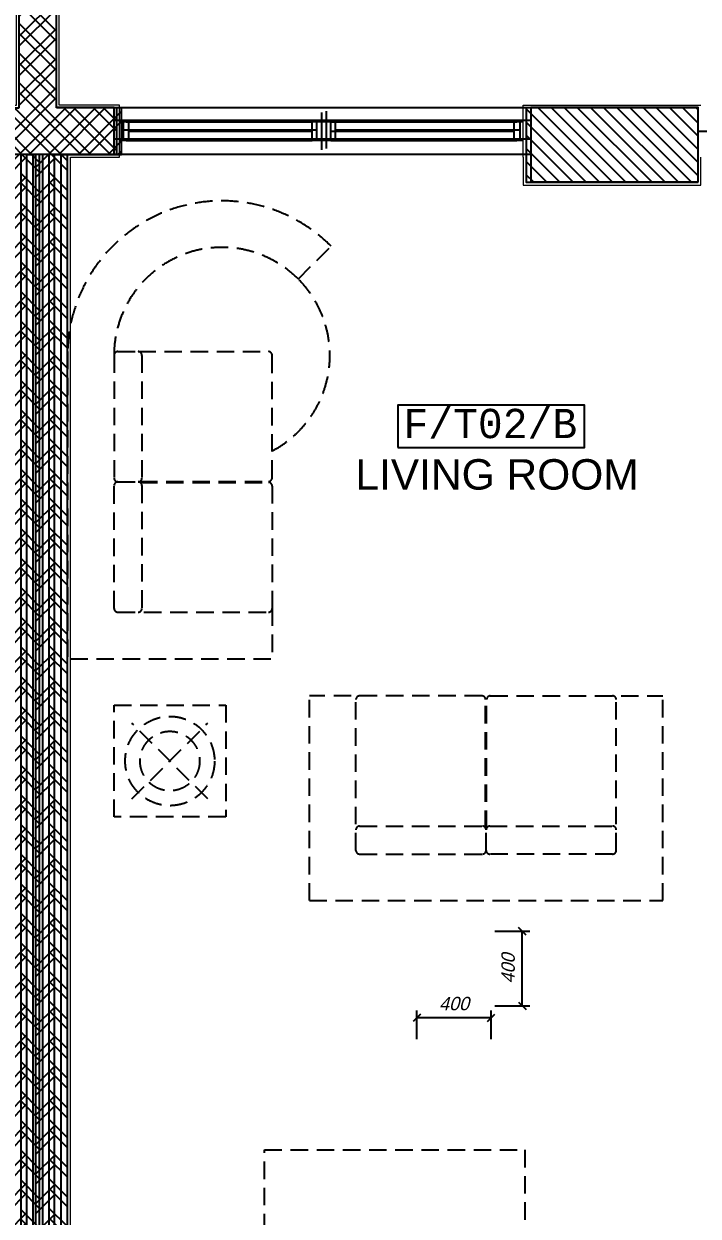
# Model space of a CAD drawing. Header units: millimetres. Extents: x 186805 to 449048, y 2167 to 51540.
# Drawn here: x 402353 to 405978, y 40375 to 46782 of the extents above; entities that cross this region are included whole.
import ezdxf
from ezdxf.enums import TextEntityAlignment as Align

# ---------------------------------------------------------------- set-up
doc = ezdxf.new("R2010")
doc.units = ezdxf.units.MM
doc.linetypes.add('BC$0$HIDDEN2', pattern=[0.1875, 0.125, -0.0625])
doc.linetypes.add('HIDDEN2', pattern=[0.1875, 0.125, -0.0625])
doc.layers.get('0').update_dxf_attribs({"linetype": 'CONTINUOUS'})
doc.layers.get('Defpoints').update_dxf_attribs({"linetype": 'CONTINUOUS'})
doc.layers.add('0-60x60-C', color=3, linetype='CONTINUOUS', lineweight=13)
doc.layers.add('0-akl-plasterline', color=9, linetype='CONTINUOUS', lineweight=13)
for name, color, linetype in [('0-AKL-P1TILES', 8, 'CONTINUOUS'), ('A-ABOVE DOOR', 1, 'HIDDEN2'), ('A-CONC-BLDG', 6, 'CONTINUOUS'), ('A-ROOM_ID', 3, 'CONTINUOUS'), ('A-ROOM_NBR', 40, 'CONTINUOUS'), ('a-wall', 140, 'CONTINUOUS'), ('A-WIND', 4, 'CONTINUOUS'), ('BC-A-ABOV', 8, 'BC$0$HIDDEN2'), ('BC-A-HATCH', 8, 'CONTINUOUS'), ('BC-A-wall', 6, 'CONTINUOUS'), ('BC-A-WINDOW', 2, 'CONTINUOUS'), ('BC-dim', 1, 'CONTINUOUS')]:
    doc.layers.add(name, color=color, linetype=linetype)
doc.styles.add('SITE SURVEY ROOM$0$SITE SURVEY ROOM$0$GEN-2F-FL-01-7$0$GEN-2F-FL-01-6$0$ELYSEE-STAR-2F-LAYOUT-FINAL-(REV-5)$0$ELYSEE-STAR-2F-LAYOUT-FINAL$0$STYLE1', font='archd.shx', dxfattribs={"oblique": 15})
doc.styles.add('SITE SURVEY ROOM$0$SITE SURVEY ROOM$0$XREF1$0$XREF1$0$XREF1$0$paris 2-3-4.DWG124$0$guest room-2$0$FINAL DRGS1$0$C2', font='swissk.ttf', dxfattribs={"height": 0.4})
doc.styles.add('style1', font='monos.ttf')
doc.dimstyles.new('STANDARD-1', dxfattribs={"dimscale": 40, "dimtxt": 1.8, "dimasz": 1, "dimexe": 1, "dimexo": 0.5, "dimgap": 1, "dimtad": 1, "dimdec": 0, "dimrnd": 0.1, "dimzin": 3, "dimdsep": 46, "dimtxsty": 'SITE SURVEY ROOM$0$SITE SURVEY ROOM$0$GEN-2F-FL-01-7$0$GEN-2F-FL-01-6$0$ELYSEE-STAR-2F-LAYOUT-FINAL-(REV-5)$0$ELYSEE-STAR-2F-LAYOUT-FINAL$0$STYLE1', "dimblk": 'SITE SURVEY ROOM$0$SITE SURVEY ROOM$0$GEN-2F-FL-01-7$0$GEN-2F-FL-01-6$0$ELYSEE-STAR-2F-LAYOUT-FINAL-(REV-5)$0$ELYSEE-STAR-2F-LAYOUT-FINAL$0$_OBLIQUE', "dimcen": 2, "dimclrd": 1, "dimclre": 1, "dimclrt": 3, "dimadec": 0, "dimazin": 0, "dimtfac": 1, "dimtdec": 0, "dimtix": 1, "dimtmove": 2, "dimatfit": 3, "dimldrblk": 'ARCHTICK', "dimfxl": 1, "dimtolj": 1, "dimtzin": 3, "dimarcsym": 0})

# ---------------------------------------------------------------- blocks, each defined once
blk = doc.blocks.new('A$C7C4A1575')
at = {"layer": 'A-ABOVE DOOR', "color": 8, "linetype": 'Continuous'}
for p, q in [((46185.1, 5450), (43945.1, 5450)), ((46185.1, 5200), (43945.1, 5200))]:
    blk.add_line(p, q, dxfattribs=at)
at = {"layer": 'A-CONC-BLDG', "color": 8}
blk.add_lwpolyline([(43045.1, 5600), (43045.1, 5200), (43945.1, 5200), (43945.1, 5600)], close=True, dxfattribs=at)
at = {"layer": 'a-wall', "color": 8}
for p, q in [((46570.1, 5450), (46570.1, 17000)), ((46620.1, 17000), (46620.1, 5450)), ((46470.1, 13100), (46470.1, 5450)), ((47005.1, 5450), (46185.1, 5450)), ((46185.1, 5450), (46185.1, 5200)), ((46620.1, 5450), (46570.1, 5450)), ((46185.1, 5200), (46495.1, 5200)), ((46495.1, 5200), (46495.1, 2450))]:
    blk.add_line(p, q, dxfattribs=at)
at = {"layer": 'A-WIND', "color": 8}
for p, q in [((45045.1, 5220), (45045.1, 5420)), ((43945.1, 5370), (46185.1, 5370)), ((44001.2, 5370), (44001.2, 5270)), ((44995.1, 5320), (44001.2, 5320)), ((44995.1, 5370), (44995.1, 5270)), ((45095.1, 5370), (45095.1, 5270)), ((46135.1, 5320), (45095.1, 5320)), ((46135.1, 5370), (46135.1, 5270)), ((46135.1, 5370), (46135.1, 5270)), ((43945.1, 5270), (46185.1, 5270))]:
    blk.add_line(p, q, dxfattribs=at)
blk = doc.blocks.new('A$C32DD6ECA')
at = {"layer": '0-60x60-C', "color": 16, "xscale": 0.04183124983683228, "yscale": 0.04183124983683228, "zscale": 0.04183124983683228, "rotation": 180}
blk.add_blockref('A$C7C4A1575', (4397.08, 2202.64), dxfattribs=at)
blk = doc.blocks.new('SITE SURVEY ROOM$0$SITE SURVEY ROOM$0$GEN-2F-FL-01-7$0$GEN-2F-FL-01-6$0$ELYSEE-STAR-2F-LAYOUT-FINAL-(REV-5)$0$ELYSEE-STAR-2F-LAYOUT-FINAL$0$_OBLIQUE')
at = {"color": 0, "linetype": 'ByBlock'}
blk.add_line((-0.5, -0.5), (0.5, 0.5), dxfattribs=at)
blk = doc.blocks.new('*D338')
at = {"layer": 'BC-dim', "color": 1, "lineweight": -2, "transparency": 16777216}
for p, q in [((703103.2, 78603.8), (703103.2, 78759)), ((703503.2, 78603.8), (703503.2, 78759)), ((703503.2, 78719), (703103.2, 78719))]:
    blk.add_line(p, q, dxfattribs=at)
at = {"layer": 'Defpoints', "color": 0, "transparency": 16777216}
for p in [(703103.2, 78719), (703103.2, 78583.8), (703503.2, 78583.8)]:
    blk.add_point(p, dxfattribs=at)
at = {"layer": 'BC-dim', "color": 1, "lineweight": -2, "transparency": 16777216, "xscale": 40, "yscale": 40, "zscale": 40, "rotation": 180}
blk.add_blockref('SITE SURVEY ROOM$0$SITE SURVEY ROOM$0$GEN-2F-FL-01-7$0$GEN-2F-FL-01-6$0$ELYSEE-STAR-2F-LAYOUT-FINAL-(REV-5)$0$ELYSEE-STAR-2F-LAYOUT-FINAL$0$_OBLIQUE', (703103.2, 78719), dxfattribs=at)
at = {"layer": 'BC-dim', "color": 1, "lineweight": -2, "transparency": 16777216, "xscale": 40, "yscale": 40, "zscale": 40}
blk.add_blockref('SITE SURVEY ROOM$0$SITE SURVEY ROOM$0$GEN-2F-FL-01-7$0$GEN-2F-FL-01-6$0$ELYSEE-STAR-2F-LAYOUT-FINAL-(REV-5)$0$ELYSEE-STAR-2F-LAYOUT-FINAL$0$_OBLIQUE', (703503.2, 78719), dxfattribs=at)
at = {"layer": 'BC-dim', "color": 3, "transparency": 16777216, "insert": (703303.2, 78795), "char_height": 72, "attachment_point": 5, "style": 'SITE SURVEY ROOM$0$SITE SURVEY ROOM$0$GEN-2F-FL-01-7$0$GEN-2F-FL-01-6$0$ELYSEE-STAR-2F-LAYOUT-FINAL-(REV-5)$0$ELYSEE-STAR-2F-LAYOUT-FINAL$0$STYLE1'}
blk.add_mtext('\\A1;400', dxfattribs=at)
blk = doc.blocks.new('_ArchTick')
at = {"color": 0, "linetype": 'ByBlock', "const_width": 0.15}
blk.add_lwpolyline([(-0.5, -0.5), (0.5, 0.5)], dxfattribs=at)
blk = doc.blocks.new('*D339')
at = {"layer": 'BC-dim', "color": 1, "lineweight": -2, "transparency": 16777216}
for p, q in [((703523.2, 79183.8), (703710.3, 79183.8)), ((703670.3, 78783.8), (703670.3, 79183.8)), ((703523.2, 78783.8), (703710.3, 78783.8))]:
    blk.add_line(p, q, dxfattribs=at)
at = {"layer": 'Defpoints', "color": 0, "transparency": 16777216}
for p in [(703503.2, 79183.8), (703670.3, 79183.8), (703503.2, 78783.8)]:
    blk.add_point(p, dxfattribs=at)
at = {"layer": 'BC-dim', "color": 1, "lineweight": -2, "transparency": 16777216, "xscale": 40, "yscale": 40, "zscale": 40}
for p, rotation in [((703670.3, 79183.8), 90), ((703670.3, 78783.8), 270)]:
    blk.add_blockref('SITE SURVEY ROOM$0$SITE SURVEY ROOM$0$GEN-2F-FL-01-7$0$GEN-2F-FL-01-6$0$ELYSEE-STAR-2F-LAYOUT-FINAL-(REV-5)$0$ELYSEE-STAR-2F-LAYOUT-FINAL$0$_OBLIQUE', p, dxfattribs=dict(at, rotation=rotation))
at = {"layer": 'BC-dim', "color": 3, "transparency": 16777216, "insert": (703594.3, 78983.8), "char_height": 72, "attachment_point": 5, "rotation": 90, "style": 'SITE SURVEY ROOM$0$SITE SURVEY ROOM$0$GEN-2F-FL-01-7$0$GEN-2F-FL-01-6$0$ELYSEE-STAR-2F-LAYOUT-FINAL-(REV-5)$0$ELYSEE-STAR-2F-LAYOUT-FINAL$0$STYLE1'}
blk.add_mtext('\\A1;400', dxfattribs=at)
blk = doc.blocks.new('A$C7DAB1636')
at = {"layer": 'BC-A-HATCH'}
h = blk.add_hatch(dxfattribs=at)
h.set_pattern_fill('ANSI32', color=256, scale=300, style=0)
h.set_pattern_definition([(315, (-72400.94, 14410.72), (-79.54951, -79.54951), []), (315, (-72347.9, 14410.72), (-79.54951, -79.54951), [])])
h.paths.add_polyline_path([(15050.4, 5552.1), (14667.4, 5552.1), (14667.4, 5282.1), (13217.4, 5282.1), (13217.4, 5382.1), (13367.4, 5382.1), (13367.4, 5552.1), (10427.4, 5552.1), (10427.4, 6361.8), (10977.4, 6361.8), (10977.4, 17762.1), (10617.4, 17762.1), (10617.4, 18012.1), (10967.4, 18012.1), (10967.4, 20762.1), (10717.4, 20762.1), (10717.4, 21012.1), (11417.4, 21012.1), (11417.4, 20762.1), (11167.4, 20762.1), (11167.4, 18012.1), (11492.4, 18012.1), (11492.4, 17762.1), (11227.4, 17762.1), (11227.4, 10212.1), (11952.4, 10212.1), (11952.4, 10062.1), (11227.4, 10062.1), (11227.4, 6361.8), (11827.4, 6361.8), (11827.4, 5761.8), (14482.4, 5761.8), (14482.4, 7774.1), (14617.4, 7774.1), (14617.4, 5752.1), (15050.4, 5752.1)])
h.paths.add_polyline_path([(11727.4, 5752.1), (11727.4, 6261.8), (11227.4, 6261.8), (10577.4, 6261.8), (10577.4, 5752.1)], flags=16)
h.paths.add_polyline_path([(11127.4, 6361.8), (11127.4, 17762.1), (11077.4, 17762.1), (11077.4, 6361.8)], flags=17)
h = blk.add_hatch(dxfattribs=at)
h.set_pattern_fill('ANSI31', color=1, scale=400, style=0)
h.set_pattern_definition([(315, (-189031.626, 11508.82), (-35.355339, -35.355339), [])])
h.paths.add_polyline_path([(14617.4, 17612.1), (14617.4, 18012.1), (13692.4, 18012.1), (13692.4, 17612.1)])
at = {"layer": '0-AKL-P1TILES'}
blk.add_line((14617.4, 17887.1), (16417.4, 17887.1), dxfattribs=at)
at = {"layer": '0-akl-plasterline', "color": 61}
for p, q in [((11182.4, 18027.1), (11182.4, 20747.1)), ((11507.4, 18027.1), (11182.4, 18027.1)), ((11507.4, 17747.1), (11507.4, 18027.1)), ((13677.4, 18027.1), (14632.4, 18027.1)), ((13677.4, 17747.1), (13677.4, 18027.1)), ((11242.4, 10227.1), (11242.4, 17747.1)), ((11242.4, 17747.1), (11507.4, 17747.1))]:
    blk.add_line(p, q, dxfattribs=at)
blk.add_lwpolyline([(13677.4, 17747.1), (13677.4, 17597.1), (14632.4, 17597.1), (14632.4, 17747.1)], dxfattribs=at)
at = {"layer": 'A-ROOM_NBR'}
blk.add_lwpolyline([(13003.1, 16187.1), (14006.8, 16187.1), (14006.8, 16415.2), (13003.1, 16415.2)], close=True, dxfattribs=at)
at = {"layer": 'BC-A-ABOV', "ltscale": 750}
for p, q in [((12467.7, 17092.3), (12644.5, 17269.1)), ((11227.4, 16702.1), (11227.4, 15052.1)), ((11477.4, 16682.1), (11477.4, 16022.1)), ((11497.4, 16702.1), (11607.4, 16702.1)), ((11607.4, 16702.1), (12307.4, 16702.1)), ((11627.4, 16682.1), (11627.4, 16022.1)), ((12327.4, 16024.6), (12327.4, 16682.1)), ((11477.4, 15322.1), (11477.4, 15982.1)), ((11497.4, 16002.1), (11607.4, 16002.1)), ((11617.1, 16004.6), (12307.4, 16004.6)), ((11617.1, 15999.6), (12307.4, 15999.6)), ((11627.4, 15982.1), (11627.4, 15322.1)), ((12327.4, 15979.6), (12327.4, 15322.1)), ((12327.4, 15322.1), (12327.4, 15052.1)), ((11497.4, 15302.1), (12307.4, 15302.1)), ((11242.4, 15052.1), (12327.4, 15052.1)), ((12527.4, 13752.1), (12527.4, 14852.1)), ((13454.9, 14852.1), (12527.4, 14852.1)), ((12777.4, 14022.1), (12777.4, 14832.1)), ((13474.9, 14141.7), (13474.9, 14832.1)), ((13479.9, 14141.7), (13479.9, 14832.1)), ((13499.9, 14852.1), (14427.4, 14852.1)), ((14177.4, 14022.1), (14177.4, 14832.1)), ((14427.4, 13752.1), (14427.4, 14852.1)), ((11573.8, 14298.4), (11981.1, 14705.7)), ((11981.1, 14298.4), (11573.8, 14705.7)), ((12797.4, 14152.1), (13457.4, 14152.1)), ((13477.4, 14022.1), (13477.4, 14132.1)), ((13497.4, 14152.1), (14157.4, 14152.1)), ((12797.4, 14002.1), (13457.4, 14002.1)), ((14157.4, 14002.1), (13497.4, 14002.1)), ((12527.4, 13752.1), (14427.4, 13752.1))]:
    blk.add_line(p, q, dxfattribs=at)
for points in [[(12077.4, 14802.1), (12077.4, 14202.1), (11477.4, 14202.1), (11477.4, 14802.1)], [(12285.9, 12412.1), (13685.9, 12412.1), (13685.9, 11412.1), (12285.9, 11412.1)]]:
    blk.add_lwpolyline(points, close=True, dxfattribs=at)
for radius in [240, 160]:
    blk.add_circle((11777.4, 14502.1), radius, dxfattribs=at)
for centre, radius, start, end in [((12057.4, 16682.1), 830.2, 45, 181.38035), ((12057.4, 16682.1), 580.2, 45, 181.38035), ((12057.4, 16682.1), 580.2, 297.73119, 45), ((11497.4, 16682.1), 20, 90, 180), ((11607.4, 16682.1), 20, 0, 90), ((12307.4, 16682.1), 20, 0, 90), ((11497.4, 16022.1), 20, 180, 270), ((11607.4, 16022.1), 20, 270, 0), ((12307.4, 16024.6), 20, 270, 0), ((11497.4, 15982.1), 20, 90, 180), ((11607.4, 15982.1), 20, 0, 90), ((12307.4, 15979.6), 20, 0, 90), ((11497.4, 15322.1), 20, 180, 270), ((11607.4, 15322.1), 20, 270, 0), ((12307.4, 15322.1), 20, 270, 0), ((12797.4, 14832.1), 20, 90, 180), ((13454.9, 14832.1), 20, 0, 90), ((13499.9, 14832.1), 20, 90, 180), ((14157.4, 14832.1), 20, 0, 90), ((12797.4, 14132.1), 20, 90, 180), ((13457.4, 14132.1), 20, 0, 90), ((13497.4, 14132.1), 20, 90, 180), ((14157.4, 14132.1), 20, 0, 90), ((12797.4, 14022.1), 20, 180, 270), ((13457.4, 14022.1), 20, 270, 0), ((13497.4, 14022.1), 20, 180, 270), ((14157.4, 14022.1), 20, 270, 0)]:
    blk.add_arc(centre, radius, start, end, dxfattribs=at)
at = {"layer": 'BC-A-wall'}
for p, q in [((10967.4, 18012.1), (10967.4, 20762.1)), ((11167.4, 18012.1), (11167.4, 20762.1)), ((10617.4, 18012.1), (10967.4, 18012.1)), ((10617.4, 17762.1), (10617.4, 18012.1)), ((11492.4, 18012.1), (11167.4, 18012.1)), ((11492.4, 17762.1), (11492.4, 18012.1)), ((10977.4, 17762.1), (10617.4, 17762.1)), ((10977.4, 6361.8), (10977.4, 17762.1)), ((11127.4, 17762.1), (11077.4, 17762.1)), ((11227.4, 17762.1), (11492.4, 17762.1)), ((11227.4, 10212.1), (11227.4, 17762.1))]:
    blk.add_line(p, q, dxfattribs=at)
blk.add_lwpolyline([(14617.4, 17612.1), (14617.4, 18012.1), (13692.4, 18012.1), (13692.4, 17612.1)], close=True, dxfattribs=at)
blk.add_lwpolyline([(11127.4, 17762.1), (11127.4, 6361.8), (11077.4, 6361.8), (11077.4, 17762.1)], dxfattribs=at)
at = {"layer": 'BC-A-WINDOW'}
for p, q in [((12592.4, 17987.1), (12592.4, 17787.1)), ((11557.4, 17937.1), (11507.4, 17937.1)), ((11557.4, 17837.1), (11557.4, 17937.1)), ((11557.4, 17887.1), (12542.4, 17887.1)), ((12542.4, 17837.1), (12542.4, 17937.1)), ((12642.4, 17937.1), (12542.4, 17937.1)), ((12642.4, 17837.1), (12642.4, 17937.1)), ((12642.4, 17887.1), (13627.4, 17887.1)), ((13627.4, 17837.1), (13627.4, 17937.1)), ((13677.4, 17937.1), (13627.4, 17937.1)), ((11557.4, 17837.1), (11507.4, 17837.1)), ((12642.4, 17837.1), (12542.4, 17837.1)), ((13677.4, 17837.1), (13627.4, 17837.1))]:
    blk.add_line(p, q, dxfattribs=at)
at = {"layer": 'BC-A-WINDOW', "color": 1}
for p, q in [((11542.4, 17937.1), (12542.4, 17937.1)), ((12642.4, 17937.1), (13642.4, 17937.1)), ((11542.4, 17837.1), (12542.4, 17837.1)), ((12642.4, 17837.1), (13642.4, 17837.1))]:
    blk.add_line(p, q, dxfattribs=at)
at = {"layer": 'A-ROOM_ID', "color": 7, "style": 'style1'}
blk.add_text('F/T02/B', height=157.5, dxfattribs=at).set_placement((13033, 16315.8), align=Align.MIDDLE_LEFT)
at = {"layer": 'A-ROOM_ID', "style": 'SITE SURVEY ROOM$0$SITE SURVEY ROOM$0$XREF1$0$XREF1$0$XREF1$0$paris 2-3-4.DWG124$0$guest room-2$0$FINAL DRGS1$0$C2'}
blk.add_text('LIVING ROOM', height=163.545, dxfattribs=at).set_placement((13536.1, 15960.6), align=Align.CENTER)
at = {"layer": 'BC-dim'}
dim = blk.add_linear_dim(base=(13672.1, 13587.1), p1=(13504.9, 13187.1), p2=(13504.9, 13587.1), angle=270, dimstyle='STANDARD-1', dxfattribs=at)
dim.commit()
dim.dimension.update_dxf_attribs({"geometry": '*D339', "text_midpoint": (13596.1, 13387.1), "insert": (-689998.2, -65596.8)})
dim = blk.add_linear_dim(base=(13104.9, 13122.2), p1=(13504.9, 12987.1), p2=(13104.9, 12987.1), dimstyle='STANDARD-1', dxfattribs=at)
dim.commit()
dim.dimension.update_dxf_attribs({"geometry": '*D338', "text_midpoint": (13304.9, 13198.2), "insert": (-689998.2, -65596.8)})

msp = doc.modelspace()

# ---------------------------------------------------------------- block references
at = {"linetype": 'ByBlock', "xscale": -1}
msp.add_blockref('A$C7DAB1636', (413495.3, 28318.7), dxfattribs=at)
at = {"linetype": 'ByBlock'}
msp.add_blockref('A$C7DAB1636', (391360.5, 28318.7), dxfattribs=at)
at = {"layer": '0-60x60-C', "color": 16, "xscale": 23.90557308239969, "yscale": 23.90557308239969, "zscale": 23.90557308239969}
msp.add_blockref('A$C32DD6ECA', (343908.2, -1123), dxfattribs=at)

doc.saveas('drawing.dxf')
